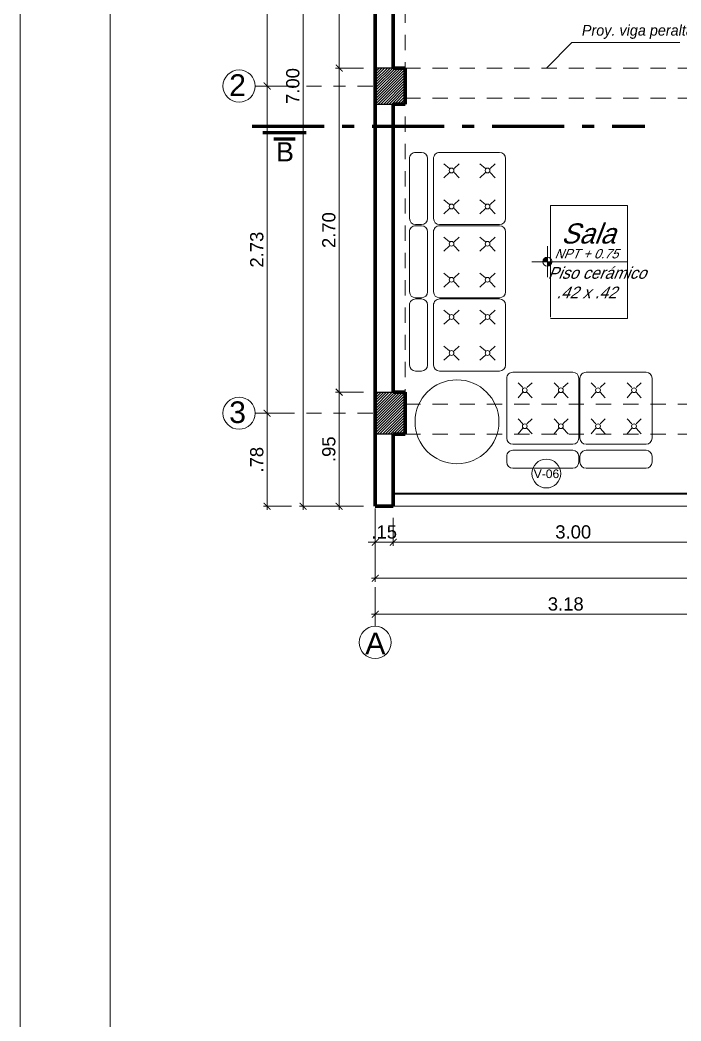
# Model space of a CAD drawing. Header units: millimetres. Extents: x 3779 to 7711, y 1445 to 3132.
# Drawn here: x 3853.56 to 3859.07, y 1476.67 to 1485.01 of the extents above; entities that cross this region are included whole.
import ezdxf

# ---------------------------------------------------------------- set-up
doc = ezdxf.new("R2010")
doc.units = ezdxf.units.MM
doc.header["$PDMODE"] = 3
for name, pattern in [('ACAD_ISO10W100', [18.5, 12, -3, 0.5, -3]), ('DASHDOTX2', [50.8, 25.4, -12.7, 0, -12.7]), ('HIDDEN', [9.525, 6.35, -3.175])]:
    doc.linetypes.add(name, pattern=pattern)
for name, color, linetype, lineweight in [('cotas', 7, 'Continuous', 5), ('EJES', 20, 'DASHDOTX2', 9), ('LINEA-DE-CORTE', 6, 'ACAD_ISO10W100', 60), ('MOBILIARIOS', 151, 'Continuous', 5), ('PERSONA', 7, 'Continuous', 9), ('pluma 1', 1, 'Continuous', 9), ('pluma 2.5', 30, 'Continuous', 25), ('pluma 8', 98, 'Continuous', 80), ('proyecciones', 32, 'HIDDEN', 9), ('TEXTO', 7, 'Continuous', 9), ('TEXTURAS', 35, 'Continuous', 5)]:
    doc.layers.add(name, color=color, linetype=linetype, lineweight=lineweight)
doc.styles.add('nombreambiente', font='stylu.ttf', dxfattribs={"oblique": 20})
doc.styles.get("Standard").update_dxf_attribs({"font": 'arial.ttf'})
doc.styles.add('TIMES', font='arial.ttf', dxfattribs={"height": 0.11})
doc.dimstyles.new('julio', dxfattribs={"dimtxt": 0.11, "dimasz": 0.057, "dimexe": 0.03, "dimexo": 0.097, "dimgap": 0.0295, "dimtad": 1, "dimzin": 4, "dimdsep": 46, "dimtxsty": 'TIMES', "dimblk": 'ARCHTICK', "dimcen": 0, "dimdle": 0.03, "dimclrd": 256, "dimclre": 256, "dimclrt": 256, "dimadec": 0, "dimazin": 0, "dimtfac": 1, "dimtix": 1, "dimtmove": 2, "dimatfit": 2, "dimldrblk": 'ARCHTICK', "dimfxl": 1, "dimtolj": 1, "dimtzin": 0, "dimlwd": 5, "dimlwe": 5, "dimarcsym": 0})
pattern_1 = [(45, (2.658548, -57.590765), (-0.01122532015, 0.01122532015), [])]

# ---------------------------------------------------------------- blocks, each defined once
blk = doc.blocks.new('_ArchTick')
at = {"color": 0, "linetype": 'ByBlock', "lineweight": 40, "const_width": 0.15}
blk.add_lwpolyline([(-0.5, -0.5), (0.5, 0.5)], dxfattribs=at)
blk = doc.blocks.new('*D126')
at = {"layer": 'cotas', "lineweight": 5, "transparency": 16777216}
for p, q in [((3856.425, 1487.9592), (3855.892, 1487.9592)), ((3855.922, 1480.9292), (3855.922, 1487.9892)), ((3856.425, 1480.9592), (3855.892, 1480.9592))]:
    blk.add_line(p, q, dxfattribs=at)
at = {"layer": 'Defpoints', "color": 0, "transparency": 16777216}
for p in [(3855.922, 1487.9592), (3856.522, 1487.9592), (3856.522, 1480.9592)]:
    blk.add_point(p, dxfattribs=at)
at = {"layer": 'cotas', "lineweight": 5, "transparency": 16777216, "xscale": 0.057, "yscale": 0.057, "zscale": 0.057}
for p, rotation in [((3855.922, 1487.9592), 90), ((3855.922, 1480.9592), 270)]:
    blk.add_blockref('_ArchTick', p, dxfattribs=dict(at, rotation=rotation))
at = {"layer": 'cotas', "transparency": 16777216, "insert": (3855.8363, 1484.4592), "char_height": 0.11, "attachment_point": 5, "rotation": 90, "style": 'TIMES'}
blk.add_mtext('\\A1;7.00', dxfattribs=at)
blk = doc.blocks.new('*D129')
at = {"layer": 'cotas', "lineweight": 5, "transparency": 16777216}
for p, q in [((3856.425, 1487.8092), (3856.192, 1487.8092)), ((3856.222, 1484.5792), (3856.222, 1487.8392)), ((3856.425, 1484.6092), (3856.192, 1484.6092))]:
    blk.add_line(p, q, dxfattribs=at)
at = {"layer": 'Defpoints', "color": 0, "transparency": 16777216}
for p in [(3856.222, 1487.8092), (3856.522, 1487.8092), (3856.522, 1484.6092)]:
    blk.add_point(p, dxfattribs=at)
at = {"layer": 'cotas', "lineweight": 5, "transparency": 16777216, "xscale": 0.057, "yscale": 0.057, "zscale": 0.057}
for p, rotation in [((3856.222, 1487.8092), 90), ((3856.222, 1484.6092), 270)]:
    blk.add_blockref('_ArchTick', p, dxfattribs=dict(at, rotation=rotation))
at = {"layer": 'cotas', "transparency": 16777216, "insert": (3856.1363, 1486.2092), "char_height": 0.11, "attachment_point": 5, "rotation": 90, "style": 'TIMES'}
blk.add_mtext('\\A1;3.20', dxfattribs=at)
blk = doc.blocks.new('*D53')
at = {"layer": 'cotas', "lineweight": 5, "transparency": 16777216}
for p, q in [((3855.825, 1487.9592), (3855.592, 1487.9592)), ((3855.622, 1484.4292), (3855.622, 1487.9892)), ((3855.825, 1484.4592), (3855.592, 1484.4592))]:
    blk.add_line(p, q, dxfattribs=at)
at = {"layer": 'Defpoints', "color": 0, "transparency": 16777216}
for p in [(3855.622, 1487.9592), (3855.922, 1487.9592), (3855.922, 1484.4592)]:
    blk.add_point(p, dxfattribs=at)
at = {"layer": 'cotas', "lineweight": 5, "transparency": 16777216, "xscale": 0.057, "yscale": 0.057, "zscale": 0.057}
for p, rotation in [((3855.622, 1487.9592), 90), ((3855.622, 1484.4592), 270)]:
    blk.add_blockref('_ArchTick', p, dxfattribs=dict(at, rotation=rotation))
at = {"layer": 'cotas', "transparency": 16777216, "insert": (3855.5363, 1486.2092), "char_height": 0.11, "attachment_point": 5, "rotation": 90, "style": 'TIMES'}
blk.add_mtext('\\A1;3.50', dxfattribs=at)
blk = doc.blocks.new('iiuyu')
at = {"layer": 'pluma 1', "ltscale": 0.3}
h = blk.add_hatch(color=256, dxfattribs=at)
h.paths.add_polyline_path([(1118.6362, 393.0279, 0.414214), (1118.5977, 392.9893), (1118.6362, 392.9893)])
h.paths.add_polyline_path([(1118.6747, 392.9893), (1118.6362, 392.9893), (1118.6362, 392.9508, 0.414214)])
for p, q in [((1118.6362, 393.1195), (1118.6362, 392.8592)), ((1118.506, 392.9893), (1119.307, 392.9893))]:
    blk.add_line(p, q, dxfattribs=at)
blk.add_circle((1118.6362, 392.9893), 0.0385, dxfattribs=at)
for start, end in [(0, 180), (180, 0)]:
    blk.add_arc((1118.6362, 392.9893), 0.0385, start, end, dxfattribs=at)
blk = doc.blocks.new('modular')
at = {"layer": 'MOBILIARIOS', "linetype": 'Continuous'}
for p, q in [((580.609, 321.8076), (580.609, 322.3076)), ((580.659, 322.3576), (580.709, 322.3576)), ((580.759, 322.3076), (580.759, 321.8076)), ((580.809, 322.3076), (580.809, 321.8076)), ((580.859, 322.3576), (581.359, 322.3576)), ((581.409, 322.1441), (581.409, 322.3076)), ((580.9425, 322.2251), (580.8958, 322.268)), ((580.9805, 322.2251), (581.0213, 322.268)), ((581.2425, 322.2251), (581.1958, 322.268)), ((581.2805, 322.2251), (581.3213, 322.268)), ((580.9425, 322.1904), (580.8958, 322.1515)), ((580.9805, 322.1904), (581.0213, 322.1515)), ((581.2425, 322.1904), (581.1958, 322.1515)), ((581.2805, 322.1904), (581.3213, 322.1515)), ((581.409, 321.8076), (581.409, 322.1848)), ((581.8567, 322.1526), (582.7967, 322.1526)), ((581.8567, 321.5126), (581.8567, 322.1526)), ((582.7967, 322.1526), (582.7967, 321.5126)), ((580.9425, 321.9251), (580.8958, 321.968)), ((580.9805, 321.9251), (581.0213, 321.968)), ((581.2425, 321.9251), (581.1958, 321.968)), ((581.2805, 321.9251), (581.3213, 321.968)), ((580.9425, 321.8904), (580.8958, 321.8515)), ((580.9805, 321.8904), (581.0213, 321.8515)), ((581.2425, 321.8904), (581.1958, 321.8515)), ((581.2805, 321.8904), (581.3213, 321.8515)), ((580.709, 321.7576), (580.659, 321.7576)), ((580.659, 321.7476), (580.709, 321.7476)), ((581.359, 321.7576), (580.859, 321.7576)), ((580.859, 321.7476), (581.359, 321.7476)), ((580.609, 321.1976), (580.609, 321.6976)), ((580.759, 321.6976), (580.759, 321.1976)), ((580.809, 321.6976), (580.809, 321.1976)), ((580.9425, 321.6151), (580.8958, 321.658)), ((580.9805, 321.6151), (581.0213, 321.658)), ((581.2425, 321.6151), (581.1958, 321.658)), ((581.2805, 321.6151), (581.3213, 321.658)), ((581.409, 321.5341), (581.409, 321.6976)), ((580.9425, 321.5804), (580.8958, 321.5415)), ((580.9805, 321.5804), (581.0213, 321.5415)), ((581.2425, 321.5804), (581.1958, 321.5415)), ((581.2805, 321.5804), (581.3213, 321.5415)), ((581.409, 321.1976), (581.409, 321.5748)), ((582.7967, 321.5126), (581.8667, 321.5126)), ((580.9425, 321.3151), (580.8958, 321.358)), ((580.9805, 321.3151), (581.0213, 321.358)), ((581.2425, 321.3151), (581.1958, 321.358)), ((581.2805, 321.3151), (581.3213, 321.358)), ((580.9425, 321.2804), (580.8958, 321.2415)), ((580.9805, 321.2804), (581.0213, 321.2415)), ((581.2425, 321.2804), (581.1958, 321.2415)), ((581.2805, 321.2804), (581.3213, 321.2415)), ((580.709, 321.1476), (580.659, 321.1476)), ((581.359, 321.1476), (580.859, 321.1476)), ((581.6325, 321.1376), (581.469, 321.1376)), ((581.969, 321.1376), (581.5918, 321.1376)), ((582.2425, 321.1376), (582.079, 321.1376)), ((582.579, 321.1376), (582.2018, 321.1376)), ((582.8525, 321.1376), (582.689, 321.1376)), ((583.189, 321.1376), (582.8118, 321.1376)), ((581.419, 321.0876), (581.419, 320.5876)), ((581.5515, 321.0091), (581.5086, 321.0499)), ((581.5862, 321.0091), (581.625, 321.0499)), ((581.8515, 321.0091), (581.8086, 321.0499)), ((581.8862, 321.0091), (581.925, 321.0499)), ((582.019, 321.0876), (582.019, 320.5876)), ((582.029, 320.5876), (582.029, 321.0876)), ((582.1615, 321.0091), (582.1186, 321.0499)), ((582.1962, 321.0091), (582.235, 321.0499)), ((582.4615, 321.0091), (582.4186, 321.0499)), ((582.4962, 321.0091), (582.535, 321.0499)), ((582.629, 321.0876), (582.629, 320.5876)), ((582.639, 320.5876), (582.639, 321.0876)), ((582.7715, 321.0091), (582.7286, 321.0499)), ((582.8062, 321.0091), (582.845, 321.0499)), ((583.0715, 321.0091), (583.0286, 321.0499)), ((583.1062, 321.0091), (583.145, 321.0499)), ((583.239, 321.0876), (583.239, 320.5876)), ((581.5515, 320.9711), (581.5086, 320.9244)), ((581.5862, 320.9711), (581.625, 320.9244)), ((581.8515, 320.9711), (581.8086, 320.9244)), ((581.8862, 320.9711), (581.925, 320.9244)), ((582.1615, 320.9711), (582.1186, 320.9244)), ((582.1962, 320.9711), (582.235, 320.9244)), ((582.4615, 320.9711), (582.4186, 320.9244)), ((582.4962, 320.9711), (582.535, 320.9244)), ((582.7715, 320.9711), (582.7286, 320.9244)), ((582.8062, 320.9711), (582.845, 320.9244)), ((583.0715, 320.9711), (583.0286, 320.9244)), ((583.1062, 320.9711), (583.145, 320.9244)), ((581.5515, 320.7091), (581.5086, 320.7499)), ((581.5862, 320.7091), (581.625, 320.7499)), ((581.8515, 320.7091), (581.8086, 320.7499)), ((581.8862, 320.7091), (581.925, 320.7499)), ((582.1615, 320.7091), (582.1186, 320.7499)), ((582.1962, 320.7091), (582.235, 320.7499)), ((582.4615, 320.7091), (582.4186, 320.7499)), ((582.4962, 320.7091), (582.535, 320.7499)), ((582.7715, 320.7091), (582.7286, 320.7499)), ((582.8062, 320.7091), (582.845, 320.7499)), ((583.0715, 320.7091), (583.0286, 320.7499)), ((583.1062, 320.7091), (583.145, 320.7499)), ((581.5515, 320.6711), (581.5086, 320.6244)), ((581.5862, 320.6711), (581.625, 320.6244)), ((581.8515, 320.6711), (581.8086, 320.6244)), ((581.8862, 320.6711), (581.925, 320.6244)), ((582.1615, 320.6711), (582.1186, 320.6244)), ((582.1962, 320.6711), (582.235, 320.6244)), ((582.4615, 320.6711), (582.4186, 320.6244)), ((582.4962, 320.6711), (582.535, 320.6244)), ((582.7715, 320.6711), (582.7286, 320.6244)), ((582.8062, 320.6711), (582.845, 320.6244)), ((583.0715, 320.6711), (583.0286, 320.6244)), ((583.1062, 320.6711), (583.145, 320.6244)), ((581.469, 320.5376), (581.969, 320.5376)), ((581.469, 320.4876), (581.969, 320.4876)), ((582.079, 320.5376), (582.579, 320.5376)), ((582.079, 320.4876), (582.579, 320.4876)), ((582.689, 320.5376), (583.189, 320.5376)), ((582.689, 320.4876), (583.189, 320.4876)), ((581.419, 320.3876), (581.419, 320.4376)), ((582.019, 320.4376), (582.019, 320.3876)), ((582.029, 320.3876), (582.029, 320.4376)), ((582.629, 320.4376), (582.629, 320.3876)), ((582.639, 320.3876), (582.639, 320.4376)), ((583.239, 320.4376), (583.239, 320.3876)), ((581.969, 320.3376), (581.469, 320.3376)), ((582.579, 320.3376), (582.079, 320.3376)), ((583.189, 320.3376), (582.689, 320.3376))]:
    blk.add_line(p, q, dxfattribs=at)
for centre, radius in [((580.959, 322.2076), 0.02), ((581.259, 322.2076), 0.02), ((580.959, 321.9076), 0.02), ((581.259, 321.9076), 0.02), ((580.959, 321.5976), 0.02), ((581.259, 321.5976), 0.02), ((580.959, 321.2976), 0.02), ((581.259, 321.2976), 0.02), ((580.9967, 320.7326), 0.3493), ((581.569, 320.9876), 0.02), ((581.869, 320.9876), 0.02), ((582.179, 320.9876), 0.02), ((582.479, 320.9876), 0.02), ((582.789, 320.9876), 0.02), ((583.089, 320.9876), 0.02), ((581.569, 320.6876), 0.02), ((581.869, 320.6876), 0.02), ((582.179, 320.6876), 0.02), ((582.479, 320.6876), 0.02), ((582.789, 320.6876), 0.02), ((583.089, 320.6876), 0.02)]:
    blk.add_circle(centre, radius, dxfattribs=at)
for centre, start, end in [((580.659, 322.3076), 90, 180), ((580.659, 322.3076), 90, 180), ((580.709, 322.3076), 0, 90), ((580.709, 322.3076), 0, 90), ((580.859, 322.3076), 90, 180), ((580.859, 322.3076), 90, 180), ((581.359, 322.3076), 0, 90), ((580.659, 321.8076), 180, 270), ((580.709, 321.8076), 270, 0), ((580.859, 321.8076), 180, 270), ((581.359, 321.8076), 270, 0), ((580.659, 321.6976), 90, 180), ((580.659, 321.6976), 90, 180), ((580.709, 321.6976), 0, 90), ((580.709, 321.6976), 0, 90), ((580.859, 321.6976), 90, 180), ((580.859, 321.6976), 90, 180), ((581.359, 321.6976), 0, 90), ((580.659, 321.1976), 180, 270), ((580.709, 321.1976), 270, 0), ((580.859, 321.1976), 180, 270), ((581.359, 321.1976), 270, 0), ((581.469, 321.0876), 90, 180), ((581.969, 321.0876), 0, 90), ((582.079, 321.0876), 90, 180), ((582.579, 321.0876), 0, 90), ((582.689, 321.0876), 90, 180), ((583.189, 321.0876), 0, 90), ((581.469, 320.5876), 180, 270), ((581.469, 320.5876), 180, 270), ((581.969, 320.5876), 270, 0), ((582.079, 320.5876), 180, 270), ((582.079, 320.5876), 180, 270), ((582.579, 320.5876), 270, 0), ((582.689, 320.5876), 180, 270), ((582.689, 320.5876), 180, 270), ((583.189, 320.5876), 270, 0), ((581.469, 320.4376), 90, 180), ((581.469, 320.4376), 90, 180), ((581.969, 320.4376), 0, 90), ((582.079, 320.4376), 90, 180), ((582.079, 320.4376), 90, 180), ((582.579, 320.4376), 0, 90), ((582.689, 320.4376), 90, 180), ((582.689, 320.4376), 90, 180), ((583.189, 320.4376), 0, 90), ((581.469, 320.3876), 180, 270), ((581.469, 320.3876), 180, 270), ((581.969, 320.3876), 270, 0), ((582.079, 320.3876), 180, 270), ((582.079, 320.3876), 180, 270), ((582.579, 320.3876), 270, 0), ((582.689, 320.3876), 180, 270), ((582.689, 320.3876), 180, 270), ((583.189, 320.3876), 270, 0)]:
    blk.add_arc(centre, 0.05, start, end, dxfattribs=at)
blk = doc.blocks.new('*D43')
at = {"layer": 'cotas', "lineweight": 5, "transparency": 16777216}
for p, q in [((3856.522, 1480.2622), (3856.522, 1480.0292)), ((3859.697, 1480.2622), (3859.697, 1480.0292)), ((3856.492, 1480.0592), (3859.727, 1480.0592))]:
    blk.add_line(p, q, dxfattribs=at)
at = {"layer": 'Defpoints', "color": 0, "transparency": 16777216}
for p in [(3856.522, 1480.3592), (3859.697, 1480.3592), (3859.697, 1480.0592)]:
    blk.add_point(p, dxfattribs=at)
at = {"layer": 'cotas', "lineweight": 5, "transparency": 16777216, "xscale": 0.057, "yscale": 0.057, "zscale": 0.057, "rotation": 180}
blk.add_blockref('_ArchTick', (3856.522, 1480.0592), dxfattribs=at)
at = {"layer": 'cotas', "lineweight": 5, "transparency": 16777216, "xscale": 0.057, "yscale": 0.057, "zscale": 0.057}
blk.add_blockref('_ArchTick', (3859.697, 1480.0592), dxfattribs=at)
at = {"layer": 'cotas', "transparency": 16777216, "insert": (3858.1095, 1480.1449), "char_height": 0.11, "attachment_point": 5, "style": 'TIMES'}
blk.add_mtext('\\A1;3.18', dxfattribs=at)
blk = doc.blocks.new('*D44')
at = {"layer": 'cotas', "lineweight": 5, "transparency": 16777216}
for p, q in [((3856.522, 1480.8622), (3856.522, 1480.3292)), ((3871.522, 1480.8622), (3871.522, 1480.3292)), ((3856.492, 1480.3592), (3871.552, 1480.3592))]:
    blk.add_line(p, q, dxfattribs=at)
at = {"layer": 'Defpoints', "color": 0, "transparency": 16777216}
for p in [(3856.522, 1480.9592), (3871.522, 1480.9592), (3871.522, 1480.3592)]:
    blk.add_point(p, dxfattribs=at)
at = {"layer": 'cotas', "lineweight": 5, "transparency": 16777216, "xscale": 0.057, "yscale": 0.057, "zscale": 0.057, "rotation": 180}
blk.add_blockref('_ArchTick', (3856.522, 1480.3592), dxfattribs=at)
at = {"layer": 'cotas', "lineweight": 5, "transparency": 16777216, "xscale": 0.057, "yscale": 0.057, "zscale": 0.057}
blk.add_blockref('_ArchTick', (3871.522, 1480.3592), dxfattribs=at)
at = {"layer": 'cotas', "transparency": 16777216, "insert": (3864.022, 1480.4449), "char_height": 0.11, "attachment_point": 5, "style": 'TIMES'}
blk.add_mtext('\\A1;15.00', dxfattribs=at)
blk = doc.blocks.new('*D113')
at = {"layer": 'cotas', "lineweight": 5, "transparency": 16777216}
for p, q in [((3856.522, 1480.8622), (3856.522, 1480.6292)), ((3856.672, 1480.8622), (3856.672, 1480.6292)), ((3856.522, 1480.6592), (3856.465, 1480.6592)), ((3856.522, 1480.6592), (3856.672, 1480.6592)), ((3856.672, 1480.6592), (3856.729, 1480.6592))]:
    blk.add_line(p, q, dxfattribs=at)
at = {"layer": 'Defpoints', "color": 0, "transparency": 16777216}
for p in [(3856.522, 1480.9592), (3856.672, 1480.9592), (3856.672, 1480.6592)]:
    blk.add_point(p, dxfattribs=at)
at = {"layer": 'cotas', "lineweight": 5, "transparency": 16777216, "xscale": 0.057, "yscale": 0.057, "zscale": 0.057}
blk.add_blockref('_ArchTick', (3856.522, 1480.6592), dxfattribs=at)
at = {"layer": 'cotas', "lineweight": 5, "transparency": 16777216, "xscale": 0.057, "yscale": 0.057, "zscale": 0.057, "rotation": 180}
blk.add_blockref('_ArchTick', (3856.672, 1480.6592), dxfattribs=at)
at = {"layer": 'cotas', "transparency": 16777216, "insert": (3856.597, 1480.7449), "char_height": 0.11, "attachment_point": 5, "style": 'TIMES'}
blk.add_mtext('\\A1;.15', dxfattribs=at)
blk = doc.blocks.new('*D114')
at = {"layer": 'cotas', "lineweight": 5, "transparency": 16777216}
for p, q in [((3856.672, 1480.8622), (3856.672, 1480.6292)), ((3859.672, 1480.8622), (3859.672, 1480.6292)), ((3856.642, 1480.6592), (3859.702, 1480.6592))]:
    blk.add_line(p, q, dxfattribs=at)
at = {"layer": 'Defpoints', "color": 0, "transparency": 16777216}
for p in [(3856.672, 1480.9592), (3859.672, 1480.9592), (3859.672, 1480.6592)]:
    blk.add_point(p, dxfattribs=at)
at = {"layer": 'cotas', "lineweight": 5, "transparency": 16777216, "xscale": 0.057, "yscale": 0.057, "zscale": 0.057, "rotation": 180}
blk.add_blockref('_ArchTick', (3856.672, 1480.6592), dxfattribs=at)
at = {"layer": 'cotas', "lineweight": 5, "transparency": 16777216, "xscale": 0.057, "yscale": 0.057, "zscale": 0.057}
blk.add_blockref('_ArchTick', (3859.672, 1480.6592), dxfattribs=at)
at = {"layer": 'cotas', "transparency": 16777216, "insert": (3858.172, 1480.7449), "char_height": 0.11, "attachment_point": 5, "style": 'TIMES'}
blk.add_mtext('\\A1;3.00', dxfattribs=at)
blk = doc.blocks.new('*D51')
at = {"layer": 'cotas', "lineweight": 5, "transparency": 16777216}
for p, q in [((3855.825, 1481.7342), (3855.592, 1481.7342)), ((3855.622, 1480.9292), (3855.622, 1481.7642)), ((3855.825, 1480.9592), (3855.592, 1480.9592))]:
    blk.add_line(p, q, dxfattribs=at)
at = {"layer": 'Defpoints', "color": 0, "transparency": 16777216}
for p in [(3855.622, 1481.7342), (3855.922, 1481.7342), (3855.922, 1480.9592)]:
    blk.add_point(p, dxfattribs=at)
at = {"layer": 'cotas', "lineweight": 5, "transparency": 16777216, "xscale": 0.057, "yscale": 0.057, "zscale": 0.057}
for p, rotation in [((3855.622, 1481.7342), 90), ((3855.622, 1480.9592), 270)]:
    blk.add_blockref('_ArchTick', p, dxfattribs=dict(at, rotation=rotation))
at = {"layer": 'cotas', "transparency": 16777216, "insert": (3855.5363, 1481.3467), "char_height": 0.11, "attachment_point": 5, "rotation": 90, "style": 'TIMES'}
blk.add_mtext('\\A1;.78', dxfattribs=at)
blk = doc.blocks.new('*D52')
at = {"layer": 'cotas', "lineweight": 5, "transparency": 16777216}
for p, q in [((3855.825, 1484.4592), (3855.592, 1484.4592)), ((3855.622, 1481.7042), (3855.622, 1484.4892)), ((3855.825, 1481.7342), (3855.592, 1481.7342))]:
    blk.add_line(p, q, dxfattribs=at)
at = {"layer": 'Defpoints', "color": 0, "transparency": 16777216}
for p in [(3855.622, 1484.4592), (3855.922, 1484.4592), (3855.922, 1481.7342)]:
    blk.add_point(p, dxfattribs=at)
at = {"layer": 'cotas', "lineweight": 5, "transparency": 16777216, "xscale": 0.057, "yscale": 0.057, "zscale": 0.057}
for p, rotation in [((3855.622, 1484.4592), 90), ((3855.622, 1481.7342), 270)]:
    blk.add_blockref('_ArchTick', p, dxfattribs=dict(at, rotation=rotation))
at = {"layer": 'cotas', "transparency": 16777216, "insert": (3855.5363, 1483.0967), "char_height": 0.11, "attachment_point": 5, "rotation": 90, "style": 'TIMES'}
blk.add_mtext('\\A1;2.73', dxfattribs=at)
blk = doc.blocks.new('*D127')
at = {"layer": 'cotas', "lineweight": 5, "transparency": 16777216}
for p, q in [((3856.222, 1480.9292), (3856.222, 1481.9392)), ((3856.425, 1481.9092), (3856.192, 1481.9092)), ((3856.425, 1480.9592), (3856.192, 1480.9592))]:
    blk.add_line(p, q, dxfattribs=at)
at = {"layer": 'Defpoints', "color": 0, "transparency": 16777216}
for p in [(3856.222, 1481.9092), (3856.522, 1481.9092), (3856.522, 1480.9592)]:
    blk.add_point(p, dxfattribs=at)
at = {"layer": 'cotas', "lineweight": 5, "transparency": 16777216, "xscale": 0.057, "yscale": 0.057, "zscale": 0.057}
for p, rotation in [((3856.222, 1481.9092), 90), ((3856.222, 1480.9592), 270)]:
    blk.add_blockref('_ArchTick', p, dxfattribs=dict(at, rotation=rotation))
at = {"layer": 'cotas', "transparency": 16777216, "insert": (3856.1363, 1481.4342), "char_height": 0.11, "attachment_point": 5, "rotation": 90, "style": 'TIMES'}
blk.add_mtext('\\A1;.95', dxfattribs=at)
blk = doc.blocks.new('*D128')
at = {"layer": 'cotas', "lineweight": 5, "transparency": 16777216}
for p, q in [((3856.425, 1484.6092), (3856.192, 1484.6092)), ((3856.222, 1481.8792), (3856.222, 1484.6392)), ((3856.425, 1481.9092), (3856.192, 1481.9092))]:
    blk.add_line(p, q, dxfattribs=at)
at = {"layer": 'Defpoints', "color": 0, "transparency": 16777216}
for p in [(3856.222, 1484.6092), (3856.522, 1484.6092), (3856.522, 1481.9092)]:
    blk.add_point(p, dxfattribs=at)
at = {"layer": 'cotas', "lineweight": 5, "transparency": 16777216, "xscale": 0.057, "yscale": 0.057, "zscale": 0.057}
for p, rotation in [((3856.222, 1484.6092), 90), ((3856.222, 1481.9092), 270)]:
    blk.add_blockref('_ArchTick', p, dxfattribs=dict(at, rotation=rotation))
at = {"layer": 'cotas', "transparency": 16777216, "insert": (3856.1363, 1483.2592), "char_height": 0.11, "attachment_point": 5, "rotation": 90, "style": 'TIMES'}
blk.add_mtext('\\A1;2.70', dxfattribs=at)

msp = doc.modelspace()

# ---------------------------------------------------------------- hatches: boundary and pattern name
at = {"layer": 'TEXTURAS'}
h = msp.add_hatch(dxfattribs=at)
h.set_pattern_fill('LINE', color=256, scale=0.005, angle=45)
h.set_pattern_definition(pattern_1)
h.paths.add_polyline_path([(3856.522, 1484.3092), (3856.772, 1484.3092), (3856.772, 1484.6092), (3856.522, 1484.6092)])
h = msp.add_hatch(dxfattribs=at)
h.set_pattern_fill('LINE', color=256, scale=0.005, angle=45)
h.set_pattern_definition(pattern_1)
h.paths.add_polyline_path([(3856.772, 1481.9092), (3856.672, 1481.9092), (3856.522, 1481.9092), (3856.522, 1481.5592), (3856.772, 1481.5592)])

# ---------------------------------------------------------------- linework, layer by layer
at = {"layer": 'cotas'}
for points in [[(3853.5634, 1460.9283), (3895.5634, 1460.9283), (3895.5634, 1490.6283), (3853.5634, 1490.6283)], [(3854.3134, 1461.6783), (3894.8134, 1461.6783), (3894.8134, 1489.8783), (3854.3134, 1489.8783)]]:
    msp.add_lwpolyline(points, close=True, dxfattribs=at)
at = {"layer": 'EJES', "ltscale": 0.005}
for p, q in [((3855.522, 1484.4592), (3856.522, 1484.4592)), ((3855.522, 1481.7342), (3856.522, 1481.7342)), ((3856.522, 1479.9592), (3856.522, 1480.9592))]:
    msp.add_line(p, q, dxfattribs=at)
at = {"layer": 'LINEA-DE-CORTE', "ltscale": 0.05}
for p, q in [((3855.4973, 1484.1243), (3858.769, 1484.1243)), ((3855.587, 1484.0725), (3855.9459, 1484.0725)), ((3855.6768, 1484.0207), (3855.8562, 1484.0207))]:
    msp.add_line(p, q, dxfattribs=at)
at = {"layer": 'pluma 1'}
for p, q in [((3856.672, 1481.0692), (3859.672, 1481.0692)), ((3856.672, 1481.0592), (3859.672, 1481.0592)), ((3856.672, 1480.9592), (3859.672, 1480.9592))]:
    msp.add_line(p, q, dxfattribs=at)
for centre, radius in [((3855.3881, 1484.4592), 0.1339), ((3855.3881, 1481.7342), 0.1339), ((3857.9479, 1481.2314), 0.12), ((3856.522, 1479.8253), 0.1339)]:
    msp.add_circle(centre, radius, dxfattribs=at)
at = {"layer": 'pluma 2.5'}
for points in [[(3856.522, 1484.3092), (3856.772, 1484.3092), (3856.772, 1484.6092), (3856.522, 1484.6092)], [(3856.772, 1481.5592), (3856.522, 1481.5592), (3856.522, 1481.9092), (3856.772, 1481.9092)]]:
    msp.add_lwpolyline(points, close=True, dxfattribs=at)
at = {"layer": 'pluma 8'}
for p, q in [((3856.522, 1487.9592), (3856.522, 1480.9592)), ((3856.672, 1487.6092), (3856.672, 1484.6092)), ((3856.772, 1484.6092), (3856.672, 1484.6092)), ((3856.772, 1484.3092), (3856.772, 1484.6092)), ((3856.672, 1484.3092), (3856.672, 1481.9092)), ((3856.672, 1484.3092), (3856.772, 1484.3092)), ((3856.772, 1481.9092), (3856.672, 1481.9092)), ((3856.772, 1481.5592), (3856.772, 1481.9092)), ((3856.672, 1481.5592), (3856.672, 1480.9592)), ((3856.772, 1481.5592), (3856.672, 1481.5592)), ((3856.522, 1480.9592), (3856.672, 1480.9592))]:
    msp.add_line(p, q, dxfattribs=at)
at = {"layer": 'proyecciones', "linetype": 'HIDDEN', "ltscale": 0.02}
for p, q in [((3856.772, 1487.6092), (3856.772, 1481.9092)), ((3856.772, 1484.6092), (3867.322, 1484.6092)), ((3856.772, 1484.3592), (3867.322, 1484.3592)), ((3856.772, 1481.8092), (3862.822, 1481.8092)), ((3856.772, 1481.5592), (3859.572, 1481.5592))]:
    msp.add_line(p, q, dxfattribs=at)
at = {"layer": 'TEXTURAS'}
msp.add_lwpolyline([(3859.0609, 1484.8214), (3858.1609, 1484.8214), (3857.9488, 1484.6092)], dxfattribs=at)

# ---------------------------------------------------------------- block references
at = {"layer": 'MOBILIARIOS', "xscale": -1, "rotation": 270}
msp.add_blockref('modular', (3536.4707, 900.6665), dxfattribs=at)
at = {"layer": 'pluma 1', "linetype": 'Continuous'}
msp.add_blockref('iiuyu', (2739.3205, 1090.0069), dxfattribs=at)

# ---------------------------------------------------------------- texts
at = {"insert": (3855.6963, 1483.9913), "char_height": 0.16, "width": 1.3216, "attachment_point": 1}
msp.add_mtext('B', dxfattribs=at)
at = {"layer": 'PERSONA', "linetype": 'Continuous', "insert": (3857.8426, 1481.2658), "char_height": 0.072, "width": 1.154549, "attachment_point": 1}
msp.add_mtext('V-06', dxfattribs=at)
at = {"layer": 'TEXTO', "insert": (3858.2441, 1484.9684), "char_height": 0.0896, "width": 2.293656, "attachment_point": 1}
msp.add_mtext('{\\fStylus BT|b0|i1|c0|p34;\\C7;Proy. viga peraltada}', dxfattribs=at)
at = {"layer": 'TEXTO', "color": 5, "char_height": 0.18, "width": 2.597734}
for s, insert, attachment_point in [('{\\C7;2}', (3855.3057, 1484.5574), 1), ('{\\C7;3}', (3855.3057, 1481.8324), 1), ('{\\C7;A}', (3856.4396, 1479.7272), 7)]:
    msp.add_mtext(s, dxfattribs=dict(at, insert=insert, attachment_point=attachment_point))
at = {"layer": 'TEXTO', "attachment_point": 1, "style": 'nombreambiente'}
for s, insert, char_height, width in [('{\\Q21;Sala}', (3858.0691, 1483.3152), 0.168, 1.67738), ('{\\Q23;NPT + 0.75}', (3858.0151, 1483.1015), 0.078, 0.949042), ('{\\Q23; Piso cerámico    \\P   .42 x .42\\P   }', (3857.9226, 1482.9513), 0.0975, 1.795972)]:
    msp.add_mtext(s, dxfattribs=dict(at, insert=insert, char_height=char_height, width=width))

# ---------------------------------------------------------------- dimensions: what is measured, and where the dimension line sits
at = {"layer": 'cotas'}
for base, p1, p2, picture, middle in [((3855.622, 1487.9592), (3855.922, 1484.4592), (3855.922, 1487.9592), '*D53', (3855.5363, 1486.2092)), ((3856.222, 1487.8092), (3856.522, 1484.6092), (3856.522, 1487.8092), '*D129', (3856.1363, 1486.2092)), ((3856.222, 1484.6092), (3856.522, 1481.9092), (3856.522, 1484.6092), '*D128', (3856.1363, 1483.2592)), ((3855.6220035066, 1484.4592296829), (3855.9220035066, 1481.7342296829), (3855.9220035066, 1484.4592296829), '*D52', (3855.5363029609, 1483.0967296829)), ((3856.222, 1481.9092), (3856.522, 1480.9592), (3856.522, 1481.9092), '*D127', (3856.1363, 1481.4342)), ((3855.6220035066, 1481.7342296829), (3855.9220035066, 1480.9592296829), (3855.9220035066, 1481.7342296829), '*D51', (3855.5363404779, 1481.3467296829))]:
    dim = msp.add_linear_dim(base=base, p1=p1, p2=p2, angle=90, dimstyle='julio', dxfattribs=at)
    dim.commit()
    dim.dimension.update_dxf_attribs({"geometry": picture, "text_midpoint": middle})
for p1, p2, distance, picture, middle in [((3856.522, 1480.9592), (3856.522, 1487.9592), 0.6, '*D126', (3855.8363, 1484.4592)), ((3856.5220035066, 1480.3592296829), (3859.6970035066, 1480.3592296829), -0.3, '*D43', (3858.1095035066, 1480.1449302286))]:
    dim = msp.add_aligned_dim(p1=p1, p2=p2, distance=distance, dimstyle='julio', dxfattribs=at)
    dim.commit()
    dim.dimension.update_dxf_attribs({"geometry": picture, "text_midpoint": middle})
for base, p1, p2, picture, middle in [((3856.672, 1480.6592), (3856.522, 1480.9592), (3856.672, 1480.9592), '*D113', (3856.597, 1480.7449)), ((3871.522, 1480.3592), (3856.522, 1480.9592), (3871.522, 1480.9592), '*D44', (3864.022, 1480.4449)), ((3859.672, 1480.6592), (3856.672, 1480.9592), (3859.672, 1480.9592), '*D114', (3858.172, 1480.7449))]:
    dim = msp.add_linear_dim(base=base, p1=p1, p2=p2, dimstyle='julio', dxfattribs=at)
    dim.commit()
    dim.dimension.update_dxf_attribs({"geometry": picture, "text_midpoint": middle})

doc.saveas('drawing.dxf')
